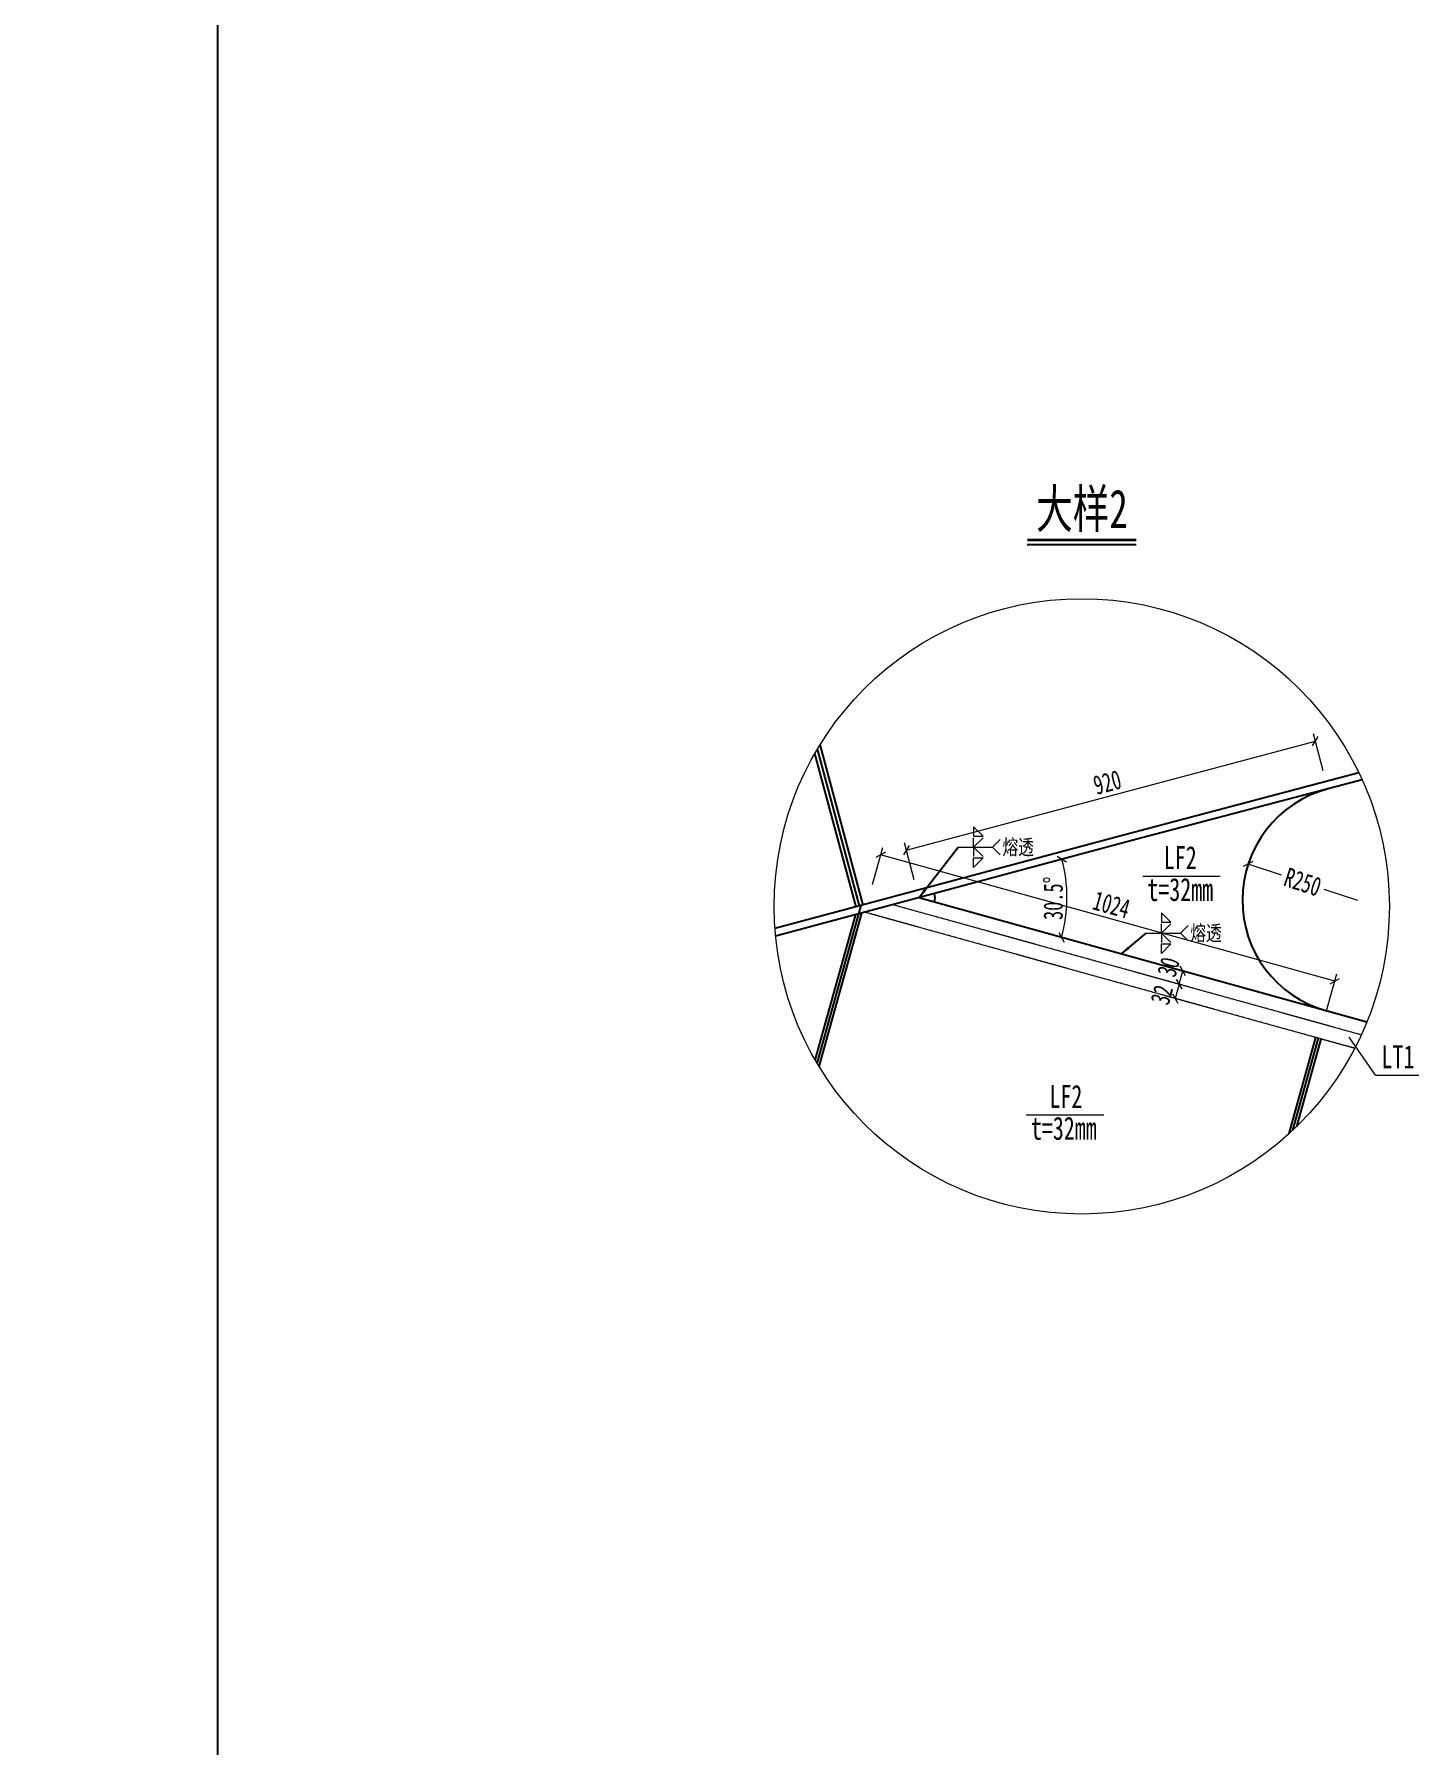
# Model space of a CAD drawing. Header units: millimetres. Extents: x -60009 to 63758, y -2164 to 95433.
# Drawn here: x 12369 to 15377, y 81922 to 85640 of the extents above; entities that cross this region are included whole.
import ezdxf
from ezdxf.enums import TextEntityAlignment as Align

# ---------------------------------------------------------------- set-up
doc = ezdxf.new("R2010")
doc.units = ezdxf.units.MM
doc.linetypes.add('DASHED', pattern=[0.75, 0.5, -0.25])
doc.layers.get('Defpoints').update_dxf_attribs({"color": 8})
for name, color, linetype, lineweight in [('Dim', 4, 'Continuous', 15), ('文字', 7, 'Continuous', 15), ('标注线及字体', 2, 'Continuous', 15), ('细实线', 4, 'Continuous', 15), ('虚线', 7, 'DASHED', 15), ('钢板粗线', 1, 'Continuous', 25)]:
    doc.layers.add(name, color=color, linetype=linetype, lineweight=lineweight)
doc.layers.add('Text', color=4, linetype='Continuous')
doc.styles.add('111', font='仿宋_GB2312.TTF', dxfattribs={"width": 0.7})
doc.styles.add('BM_Dim', font='仿宋_GB2312.TTF', dxfattribs={"width": 0.85})
doc.styles.add('SMEDI', font='仿宋_GB2312.TTF', dxfattribs={"width": 0.75})
doc.styles.get("Standard").update_dxf_attribs({"font": '仿宋_GB2312.TTF'})
doc.dimstyles.new('200', dxfattribs={"dimscale": 0, "dimtxt": 2.5, "dimasz": 1, "dimexe": 1, "dimexo": 1, "dimgap": 0.6, "dimtad": 1, "dimdec": 0, "dimdsep": 46, "dimtxsty": '111', "dimblk": 'OBLIQUE', "dimcen": 0, "dimclrd": 4, "dimclre": 4, "dimclrt": 4, "dimadec": 1, "dimazin": 2, "dimtfac": 1, "dimtdec": 0, "dimtix": 1, "dimtmove": 2, "dimatfit": 3, "dimfxl": 4, "dimfxlon": 1, "dimtolj": 1, "dimlwd": -1, "dimlwe": -1, "dimarcsym": 0})
doc.dimstyles.new('MSteel_1.0_1.0', dxfattribs={"dimtxt": 3, "dimasz": 1.2, "dimexe": 1, "dimexo": 1, "dimgap": 1, "dimtad": 3, "dimtoh": 1, "dimdec": 0, "dimzin": 0, "dimdsep": 46, "dimtxsty": 'Standard', "dimblk": 'ARCHTICK', "dimcen": 0.09, "dimclrd": 3, "dimclre": 3, "dimadec": 0, "dimazin": 0, "dimtfac": 1, "dimtdec": 4, "dimtofl": 0, "dimtmove": 0, "dimatfit": 3, "dimfxl": 1, "dimtolj": 1, "dimtzin": 0, "dimarcsym": 0})

# ---------------------------------------------------------------- blocks, each defined once
blk = doc.blocks.new('全融透1')
at = {"layer": 'Dim'}
blk.add_line((0, 0), (4.48, 0), dxfattribs=at)
for points in [[(2, 2.65), (2, 1.41), (3.23, 1.41)], [(2, -2.65), (2, -1.41), (3.23, -1.41)]]:
    blk.add_lwpolyline(points, close=True, dxfattribs=at)
for points in [[(3.23, 1.21), (2, 0), (2, 1.21)], [(3.23, -1.21), (2, 0), (2, -1.21)], [(5.48, 1), (4.48, 0), (5.48, -1)]]:
    blk.add_lwpolyline(points, dxfattribs=at)
at = {"layer": 'Text', "style": 'SMEDI', "width": 0.75}
blk.add_text('熔透', height=2, dxfattribs=at).set_placement((5.77, 0), align=Align.MIDDLE_LEFT)
blk = doc.blocks.new('_ArchTick')
at = {"color": 0, "linetype": 'ByBlock', "const_width": 0.15}
blk.add_lwpolyline([(-0.5, -0.5), (0.5, 0.5)], dxfattribs=at)
blk = doc.blocks.new('_Oblique')
at = {"color": 0, "linetype": 'ByBlock', "lineweight": -2}
blk.add_line((-0.5, -0.5), (0.5, 0.5), dxfattribs=at)
blk = doc.blocks.new('*D668')
at = {"layer": 'Defpoints', "color": 0, "transparency": 16777216}
for p in [(14764, 83891), (14291, 83764.2), (14612.4, 83752.1), (14201.2, 83740.1), (15104.2, 83538.3)]:
    blk.add_point(p, dxfattribs=at)
at = {"layer": '细实线', "color": 4, "transparency": 16777216}
blk.add_arc((14291, 83764.2), 321.6, 344.4763, 15.006, dxfattribs=at)
at = {"layer": '细实线', "color": 4, "transparency": 16777216, "xscale": 16.66666666666666, "yscale": 16.66666666666666, "zscale": 16.66666666666666}
for p, rotation in [((14601.6, 83847.5), 105.0059693152985), ((14600.9, 83678.1), 254.4762664412702)]:
    blk.add_blockref('_Oblique', p, dxfattribs=dict(at, rotation=rotation))
at = {"layer": '细实线', "color": 4, "transparency": 16777216, "insert": (14582.8, 83762.9), "char_height": 41.667, "attachment_point": 5, "rotation": 89.7411, "style": '111'}
blk.add_mtext('\\A1;30.5%%d', dxfattribs=at)
blk = doc.blocks.new('*D669')
at = {"layer": 'Defpoints', "color": 0, "transparency": 16777216}
for p in [(15152.3, 84104.1), (15179.8, 84000.8), (14291, 83764.2)]:
    blk.add_point(p, dxfattribs=at)
at = {"layer": '细实线', "color": 4, "transparency": 16777216}
for p, q in [((15169.4, 84039.7), (15148, 84120.2)), ((14263.5, 83867.5), (15152.3, 84104.1)), ((14280.6, 83803.1), (14259.2, 83883.7))]:
    blk.add_line(p, q, dxfattribs=at)
at = {"layer": '细实线', "color": 4, "transparency": 16777216, "xscale": 16.66666666666666, "yscale": 16.66666666666666, "zscale": 16.66666666666666}
for p, rotation in [((15152.3, 84104.1), 14.90512099113307), ((14263.5, 83867.5), 194.905120991133)]:
    blk.add_blockref('_Oblique', p, dxfattribs=dict(at, rotation=rotation))
at = {"layer": '细实线', "color": 4, "transparency": 16777216, "insert": (14700.2, 84014.7), "char_height": 41.67, "attachment_point": 5, "rotation": 14.9051, "style": '111'}
blk.add_mtext('\\A1;920', dxfattribs=at)
blk = doc.blocks.new('*D670')
at = {"layer": 'Defpoints', "color": 0, "transparency": 16777216}
for p in [(14207.7, 83857.1), (14173.1, 83732.6), (15160.1, 83458.4)]:
    blk.add_point(p, dxfattribs=at)
at = {"layer": '细实线', "color": 4, "transparency": 16777216}
for p, q in [((14189.8, 83792.9), (14212.1, 83873.2)), ((15194.7, 83583), (14207.7, 83857.1)), ((15176.8, 83518.7), (15199.1, 83599))]:
    blk.add_line(p, q, dxfattribs=at)
at = {"layer": '细实线', "color": 4, "transparency": 16777216, "xscale": 16.66666666666666, "yscale": 16.66666666666666, "zscale": 16.66666666666666}
for p, rotation in [((14207.7, 83857.1), 164.4762664412712), ((15194.7, 83583), 344.4762664412712)]:
    blk.add_blockref('_Oblique', p, dxfattribs=dict(at, rotation=rotation))
at = {"layer": '细实线', "color": 4, "transparency": 16777216, "insert": (14709.2, 83748.8), "char_height": 41.67, "attachment_point": 5, "rotation": 344.4763, "style": '111'}
blk.add_mtext('\\A1;1024', dxfattribs=at)
blk = doc.blocks.new('*D671')
at = {"layer": 'Defpoints', "color": 0, "transparency": 16777216}
for p in [(14902.8, 83563.1), (14847.5, 83545.3), (14894.3, 83532.3)]:
    blk.add_point(p, dxfattribs=at)
at = {"layer": '细实线', "color": 4, "transparency": 16777216}
for p, q in [((14886.8, 83567.6), (14840, 83580.6)), ((14856, 83576.1), (14847.5, 83545.3)), ((14878.2, 83536.7), (14831.4, 83549.7))]:
    blk.add_line(p, q, dxfattribs=at)
at = {"layer": '细实线', "color": 4, "transparency": 16777216, "xscale": 16.66666666666666, "yscale": 16.66666666666666, "zscale": 16.66666666666666}
for p, rotation in [((14856, 83576.1), 74.47626644127801), ((14847.5, 83545.3), 254.476266441278)]:
    blk.add_blockref('_Oblique', p, dxfattribs=dict(at, rotation=rotation))
at = {"layer": '细实线', "color": 4, "transparency": 16777216, "insert": (14818.7, 83553.2), "char_height": 41.67, "attachment_point": 5, "rotation": 74.4763, "style": '111'}
blk.add_mtext('\\A1;32', dxfattribs=at)
blk = doc.blocks.new('*D672')
at = {"layer": 'Defpoints', "color": 0, "transparency": 16777216}
for p in [(14864.1, 83605), (14895, 83565.3), (14903.1, 83594.2)]:
    blk.add_point(p, dxfattribs=at)
at = {"layer": '细实线', "color": 4, "transparency": 16777216}
for p, q in [((14887, 83598.6), (14848, 83609.5)), ((14856, 83576.1), (14864.1, 83605)), ((14879, 83569.7), (14840, 83580.6))]:
    blk.add_line(p, q, dxfattribs=at)
at = {"layer": '细实线', "color": 4, "transparency": 16777216, "xscale": 16.66666666666666, "yscale": 16.66666666666666, "zscale": 16.66666666666666}
for p, rotation in [((14864.1, 83605), 74.47626644124668), ((14856, 83576.1), 254.4762664412466)]:
    blk.add_blockref('_Oblique', p, dxfattribs=dict(at, rotation=rotation))
at = {"layer": '细实线', "color": 4, "transparency": 16777216, "insert": (14833.3, 83613.6), "char_height": 41.67, "attachment_point": 5, "rotation": 74.4763, "style": '111'}
blk.add_mtext('\\A1;30', dxfattribs=at)
blk = doc.blocks.new('*D673')
at = {"layer": 'Defpoints', "color": 0, "transparency": 16777216}
for p in [(15006.1, 83837.2), (15243.6, 83759)]:
    blk.add_point(p, dxfattribs=at)
at = {"layer": '细实线', "color": 4, "transparency": 16777216}
for p, q in [((15079, 83813.2), (15006.1, 83837.2)), ((15170.7, 83783), (15243.6, 83759))]:
    blk.add_line(p, q, dxfattribs=at)
at = {"layer": '细实线', "color": 4, "transparency": 16777216, "xscale": 16.66666666666666, "yscale": 16.66666666666666, "zscale": 16.66666666666666, "rotation": 161.7934545836444}
blk.add_blockref('_Oblique', (15006.1, 83837.2), dxfattribs=at)
at = {"layer": '细实线', "color": 4, "transparency": 16777216, "insert": (15124.9, 83798.1), "char_height": 41.67, "attachment_point": 5, "rotation": 341.7935, "style": '111'}
blk.add_mtext('\\A1;R250', dxfattribs=at)

msp = doc.modelspace()

# ---------------------------------------------------------------- linework, layer by layer
at = {"color": 4}
msp.add_line((14526.4, 84531.4), (14763, 84531.4), dxfattribs=at)
at = {"color": 6, "const_width": 6}
msp.add_lwpolyline([(14526.4, 84541.4), (14763, 84541.4)], dxfattribs=at)
at = {"layer": 'Defpoints', "color": 8, "ltscale": 0.15}
for p, q in [((14162.1, 83746.2), (14070.6, 84087.5)), ((14069.9, 83404.1), (14165.2, 83747)), ((15103.5, 83259.2), (15159, 83458.7))]:
    msp.add_line(p, q, dxfattribs=at)
at = {"layer": 'Defpoints'}
msp.add_lwpolyline([(-19316.8, 89984.2), (12766.5, 89984.2), (12766.5, 68667.5), (-19316.8, 68667.5)], close=True, dxfattribs=at)
at = {"layer": '细实线'}
for p, q in [((14777.1, 83811.1), (14945.4, 83811.1)), ((15282.7, 83378.3), (15225.5, 83461.1)), ((15282.7, 83378.3), (15377, 83378.3)), ((14524.2, 83292.3), (14692.4, 83292.3))]:
    msp.add_line(p, q, dxfattribs=at)
msp.add_circle((14644.7, 83745.3), 668.4, dxfattribs=at)
at = {"layer": '虚线', "ltscale": 2}
for p, q in [((15252, 83466.1), (14233.9, 83748.9)), ((15237.7, 83436.9), (14173.1, 83732.6))]:
    msp.add_line(p, q, dxfattribs=at)
at = {"layer": '钢板粗线', "color": 8, "ltscale": 0.15}
for p, q in [((14169.8, 83748.3), (14076.3, 84096.9)), ((14154.3, 83744.1), (14064.9, 84077.8))]:
    msp.add_line(p, q, dxfattribs=at)
at = {"layer": '钢板粗线'}
for p, q in [((15264, 83493.9), (14291, 83764.2)), ((14065.7, 83411.4), (14153.5, 83727.3)), ((14074.2, 83397.1), (14166.9, 83730.9)), ((15095.2, 83251.5), (15153.2, 83460.3)), ((15112, 83267.4), (15164.7, 83457.1))]:
    msp.add_line(p, q, dxfattribs=at)
at = {"layer": '钢板粗线', "color": 8, "ltscale": 0.15}
for points in [[(15247, 84035.1), (14759.9, 83906.4), (13978.1, 83696.9)], [(15253.9, 84020.3), (14764, 83891), (13979.5, 83680.7)]]:
    msp.add_lwpolyline(points, dxfattribs=at)
at = {"layer": '钢板粗线'}
for centre, radius, start, end in [((15243.6, 83759), 250, 104.7903, 254.4763), ((14291, 83764.2), 35, 344.4763, 15.006)]:
    msp.add_arc(centre, radius, start, end, dxfattribs=at)

# ---------------------------------------------------------------- block references
at = {"layer": '细实线', "xscale": 16.66666666666666, "yscale": 16.66666666666666, "zscale": 16.66666666666666}
for p in [(14376.3, 83874.1), (14784.4, 83687.3)]:
    msp.add_blockref('全融透1', p, dxfattribs=at)

# ---------------------------------------------------------------- texts
at = {"layer": '文字', "style": 'BM_Dim', "width": 0.7}
for s, p in [('LF2', (14858.7, 83811.3)), ('t=32mm', (14858.7, 83742)), ('LT1', (15331.7, 83378.5)), ('LF2', (14610.2, 83292.4)), ('t=32mm', (14605.7, 83223.2))]:
    msp.add_text(s, height=50, dxfattribs=at).set_placement(p, align=Align.BOTTOM_CENTER)
at = {"layer": '标注线及字体', "color": 0, "style": '111', "width": 0.7}
msp.add_text('大样2', height=83.33, dxfattribs=at).set_placement((14645, 84610.9), align=Align.MIDDLE)

# ---------------------------------------------------------------- dimensions: what is measured, and where the dimension line sits
at = {"layer": '细实线'}
for p1, p2, distance, picture, middle in [((14291, 83764.2), (15179.8, 84000.8), 107, '*D669', (14700.2, 84014.7)), ((15160.1, 83458.4), (14173.1, 83732.6), -129.3, '*D670', (14709.2, 83748.8))]:
    dim = msp.add_aligned_dim(p1=p1, p2=p2, distance=distance, dimstyle='200', override={"dimscale": 16.666667, "dimblk": 'Oblique'}, dxfattribs=at)
    dim.commit()
    dim.dimension.update_dxf_attribs({"geometry": picture, "text_midpoint": middle})
dim = msp.add_angular_dim_2l(base=(14612.4, 83752.1), line1=((14764, 83891), (14201.2, 83740.1)), line2=((15104.2, 83538.3), (14291, 83764.2)), dimstyle='200', override={"dimscale": 16.666667, "dimblk": 'Oblique'}, dxfattribs=at)
dim.commit()
dim.dimension.update_dxf_attribs({"geometry": '*D668', "text_midpoint": (14582.8, 83762.9)})
dim = msp.add_radius_dim(center=(15243.6, 83759), mpoint=(15006.1, 83837.2), dimstyle='200', override={"dimscale": 16.666667, "dimblk": 'Oblique'}, dxfattribs=at)
dim.commit()
dim.dimension.update_dxf_attribs({"geometry": '*D673', "text_midpoint": (15124.9, 83798.1), "dimtype": 164})
for base, p1, p2, angle, picture, middle in [((14864.1, 83605), (14895, 83565.3), (14903.1, 83594.2), 74.4763, '*D672', (14833.3, 83613.6)), ((14847.5, 83545.3), (14902.8, 83563.1), (14894.3, 83532.3), 254.4763, '*D671', (14818.7, 83553.2))]:
    dim = msp.add_linear_dim(base=base, p1=p1, p2=p2, angle=angle, dimstyle='200', override={"dimscale": 16.666667, "dimblk": 'Oblique'}, dxfattribs=at)
    dim.commit()
    dim.dimension.update_dxf_attribs({"geometry": picture, "text_midpoint": middle, "dimtype": 161})

# ---------------------------------------------------------------- leaders
at = {"layer": 'Dim'}
for points in [[(14291, 83764.2), (14376.3, 83874.1)], [(14730.7, 83642), (14784.4, 83687.3)]]:
    msp.add_leader(points, dimstyle='MSteel_1.0_1.0', override={"dimscale": 16.666667, "dimclrd": 256}, dxfattribs=at)

doc.saveas('drawing.dxf')
